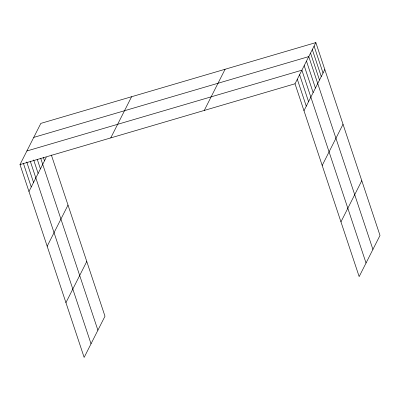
<?xml version="1.0" encoding="UTF-8"?>
<svg xmlns="http://www.w3.org/2000/svg" width="400" height="400" viewBox="0 0 400 400"><rect width="100%" height="100%" fill="white"/><g stroke="black" fill="none" stroke-linecap="round" stroke-linejoin="round"><path stroke-width="0.6" d="M51.365 155.04L104.985 316.225L84.145 357.405L20 164.57L40.835 123.395L315.855 42.595L380 235.43L359.165 276.605L295.015 83.775L315.855 42.595M28.96 191.51L46.255 157.33M47.17 246.255L68.01 205.075M110.755 137.91L131.59 96.73M65.935 302.66L86.77 261.48M204.26 110.435L225.095 69.26M303.98 110.71L324.815 69.535M322.19 165.455L343.025 124.28M340.955 221.86L361.79 180.685M33.75 137.395L308.77 56.595L372.915 249.43M26.875 150.98L301.895 70.185L366.04 263.02M20 164.57L295.015 83.775M314.08 46.095L323.045 73.035M312.31 49.595L321.27 76.535M310.54 53.095L319.5 80.035M306.475 61.125L315.435 88.065M304.185 65.655L313.145 92.595M299.6 74.715L308.56 101.65M297.31 79.245L306.27 106.18M43.315 157.315L44.485 160.83M40.765 158.475L97.9 330.225M37.305 159.49L40.42 168.86M33.65 159.92L38.13 173.39M30.38 161.525L91.025 343.815M26.725 161.955L33.545 182.45M23.46 163.555L31.255 186.98"/></g></svg>
